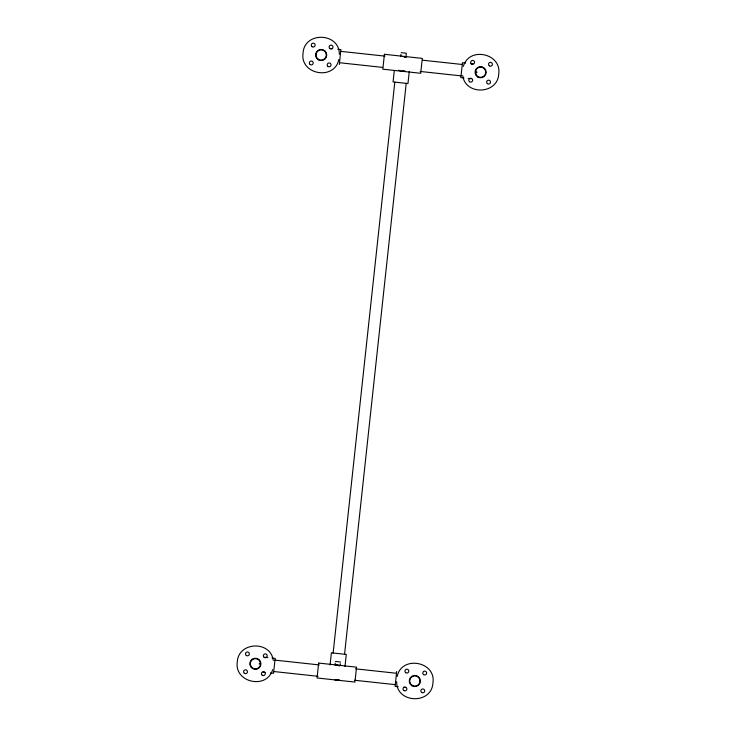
<?xml version="1.0" encoding="UTF-8"?>
<svg xmlns="http://www.w3.org/2000/svg" width="736" height="736" viewBox="0 0 736 736"><rect width="100%" height="100%" fill="white"/><g stroke="black" fill="none" stroke-linecap="round" stroke-linejoin="round"><path stroke-width="1.1" d="M259.339 664.203L259.33 663.292M339.305 64.492L340.915 49.597L337.787 49.257M330.087 664.912L331.393 652.823L346.288 654.433L344.982 666.522M394.284 70.665L393.061 81.935L407.965 83.545L409.271 71.447M333.132 653.007L394.809 82.119M335.23 663.136L334.981 665.077M400.991 54.363L400.752 56.295M340.336 663.688L340.161 665.638M344.549 654.24L406.217 83.352M396.695 671.508L395.085 686.403L398.213 686.743M338.781 59.57C334.42 80.96 299.589 74.594 303.076 53.047C304.272 31.243 339.664 32.467 339.351 54.298M397.219 676.43C401.58 655.04 436.411 661.406 432.924 682.953C431.728 704.757 396.336 703.533 396.649 681.702M463.367 66.378C469.025 46.12 502.09 53.415 498.695 74.18C497.646 94.41 465.308 95.662 462.714 75.56M272.633 669.622C266.975 689.88 233.91 682.585 237.305 661.82C238.354 641.59 270.692 640.338 273.286 660.44M335.763 665.252L336.794 665.188L336.058 665.224M402.978 56.414L405.637 57.077L404.754 56.736M337.585 665.224L336.766 665.188L339.618 665.749M401.175 52.661L406.29 53.213L406.005 57.086M330.482 48.466L332.571 48.696M465.594 63.066L462.456 62.726L460.846 77.63L463.984 77.961M470.801 63.627L472.889 63.848M340.731 51.354L385.029 56.138M422.51 60.196L462.272 64.483M339.498 62.735L382.665 67.399M420.146 71.447L461.04 75.863M468.151 78.412L471.279 78.752M335.414 661.443L340.52 661.995M264.721 657.248L267.849 657.588M272.016 658.039L275.154 658.37L273.544 673.274L270.406 672.934M274.96 660.137L319.258 664.921M355.608 668.849L396.502 673.265M273.728 671.517L318.035 676.301M354.384 680.23L395.269 684.646M263.111 672.152L265.199 672.373M403.429 687.304L405.518 687.534M403.944 56.534L405.131 56.865M338.174 665.316L339.37 665.648M404.331 56.617L405.959 57.224M338.569 665.399L339.452 665.675M476.68 72.763L476.661 71.797L476.67 72.708M338.312 679.797A7.388 7.388 0 0 1 334.862 679.696M339.158 679.678A7.498 7.498 0 0 1 334.935 679.834M404.92 70.904A7.498 7.498 0 0 1 400.706 71.052M399.685 70.711A7.498 7.498 0 0 1 398.737 70.233M404.073 71.024A7.388 7.388 0 0 1 401.764 71.134M318.651 663.072L317.041 677.976L354.936 682.07L356.546 667.166L318.651 663.072M384.422 54.298L382.812 69.193L420.698 73.287L422.308 58.392L384.422 54.298M252.687 668.141A5.143 5.143 0 0 0 260.535 663.946A5.143 5.143 0 0 0 252.982 659.244A5.143 5.143 0 0 0 252.687 668.141M252.549 668.555A5.566 5.566 0 0 0 260.967 663.854A5.566 5.566 0 0 0 252.687 658.922A5.566 5.566 0 0 0 252.549 668.555M412.114 685.363A5.143 5.143 0 0 0 419.971 681.168A5.143 5.143 0 0 0 412.408 676.467A5.143 5.143 0 0 0 412.114 685.363M411.985 685.786A5.566 5.566 0 0 0 420.394 681.085A5.566 5.566 0 0 0 412.114 676.145A5.566 5.566 0 0 0 411.985 685.786M405.738 672.676A1.923 1.923 0 0 0 408.793 671.324A1.923 1.923 0 0 0 406.097 669.355A1.923 1.923 0 0 0 405.738 672.676M403.816 690.515A1.923 1.923 0 0 0 406.87 689.163A1.923 1.923 0 0 0 404.174 687.194A1.923 1.923 0 0 0 403.816 690.515M421.645 692.438A1.923 1.923 0 0 0 424.7 691.086A1.923 1.923 0 0 0 422.004 689.117A1.923 1.923 0 0 0 421.645 692.438M423.577 674.599A1.923 1.923 0 0 0 426.632 673.256A1.923 1.923 0 0 0 423.936 671.287A1.923 1.923 0 0 0 423.577 674.599M246.312 655.454A1.923 1.923 0 0 0 249.357 654.102A1.923 1.923 0 0 0 246.67 652.133A1.923 1.923 0 0 0 246.312 655.454M244.38 673.284A1.923 1.923 0 0 0 247.434 671.94A1.923 1.923 0 0 0 244.738 669.972A1.923 1.923 0 0 0 244.38 673.284M262.218 675.216A1.923 1.923 0 0 0 265.273 673.863A1.923 1.923 0 0 0 262.577 671.894A1.923 1.923 0 0 0 262.218 675.216M264.141 657.377A1.923 1.923 0 0 0 267.196 656.034A1.923 1.923 0 0 0 264.5 654.065A1.923 1.923 0 0 0 264.141 657.377M318.458 59.358A5.143 5.143 0 0 0 326.306 55.163A5.143 5.143 0 0 0 318.743 50.462A5.143 5.143 0 0 0 318.458 59.358M318.32 59.782A5.566 5.566 0 0 0 326.738 55.08A5.566 5.566 0 0 0 318.449 50.14A5.566 5.566 0 0 0 318.32 59.782M477.885 76.581A5.143 5.143 0 0 0 485.732 72.395A5.143 5.143 0 0 0 478.179 67.694A5.143 5.143 0 0 0 477.885 76.581M477.747 77.004A5.566 5.566 0 0 0 486.165 72.303A5.566 5.566 0 0 0 477.885 67.362A5.566 5.566 0 0 0 477.747 77.004M471.509 63.894A1.923 1.923 0 0 0 474.564 62.551A1.923 1.923 0 0 0 471.868 60.582A1.923 1.923 0 0 0 471.509 63.894M469.577 81.733A1.923 1.923 0 0 0 472.632 80.38A1.923 1.923 0 0 0 469.936 78.412A1.923 1.923 0 0 0 469.577 81.733M487.416 83.656A1.923 1.923 0 0 0 490.47 82.312A1.923 1.923 0 0 0 487.775 80.344A1.923 1.923 0 0 0 487.416 83.656M489.348 65.826A1.923 1.923 0 0 0 492.393 64.474A1.923 1.923 0 0 0 489.707 62.505A1.923 1.923 0 0 0 489.348 65.826M312.073 46.672A1.923 1.923 0 0 0 315.128 45.328A1.923 1.923 0 0 0 312.432 43.35A1.923 1.923 0 0 0 312.073 46.672M310.15 64.51A1.923 1.923 0 0 0 313.205 63.158A1.923 1.923 0 0 0 310.509 61.189A1.923 1.923 0 0 0 310.15 64.51M327.989 66.433A1.923 1.923 0 0 0 331.034 65.09A1.923 1.923 0 0 0 328.348 63.121A1.923 1.923 0 0 0 327.989 66.433M329.912 48.604A1.923 1.923 0 0 0 332.966 47.251A1.923 1.923 0 0 0 330.271 45.282A1.923 1.923 0 0 0 329.912 48.604"/></g></svg>
